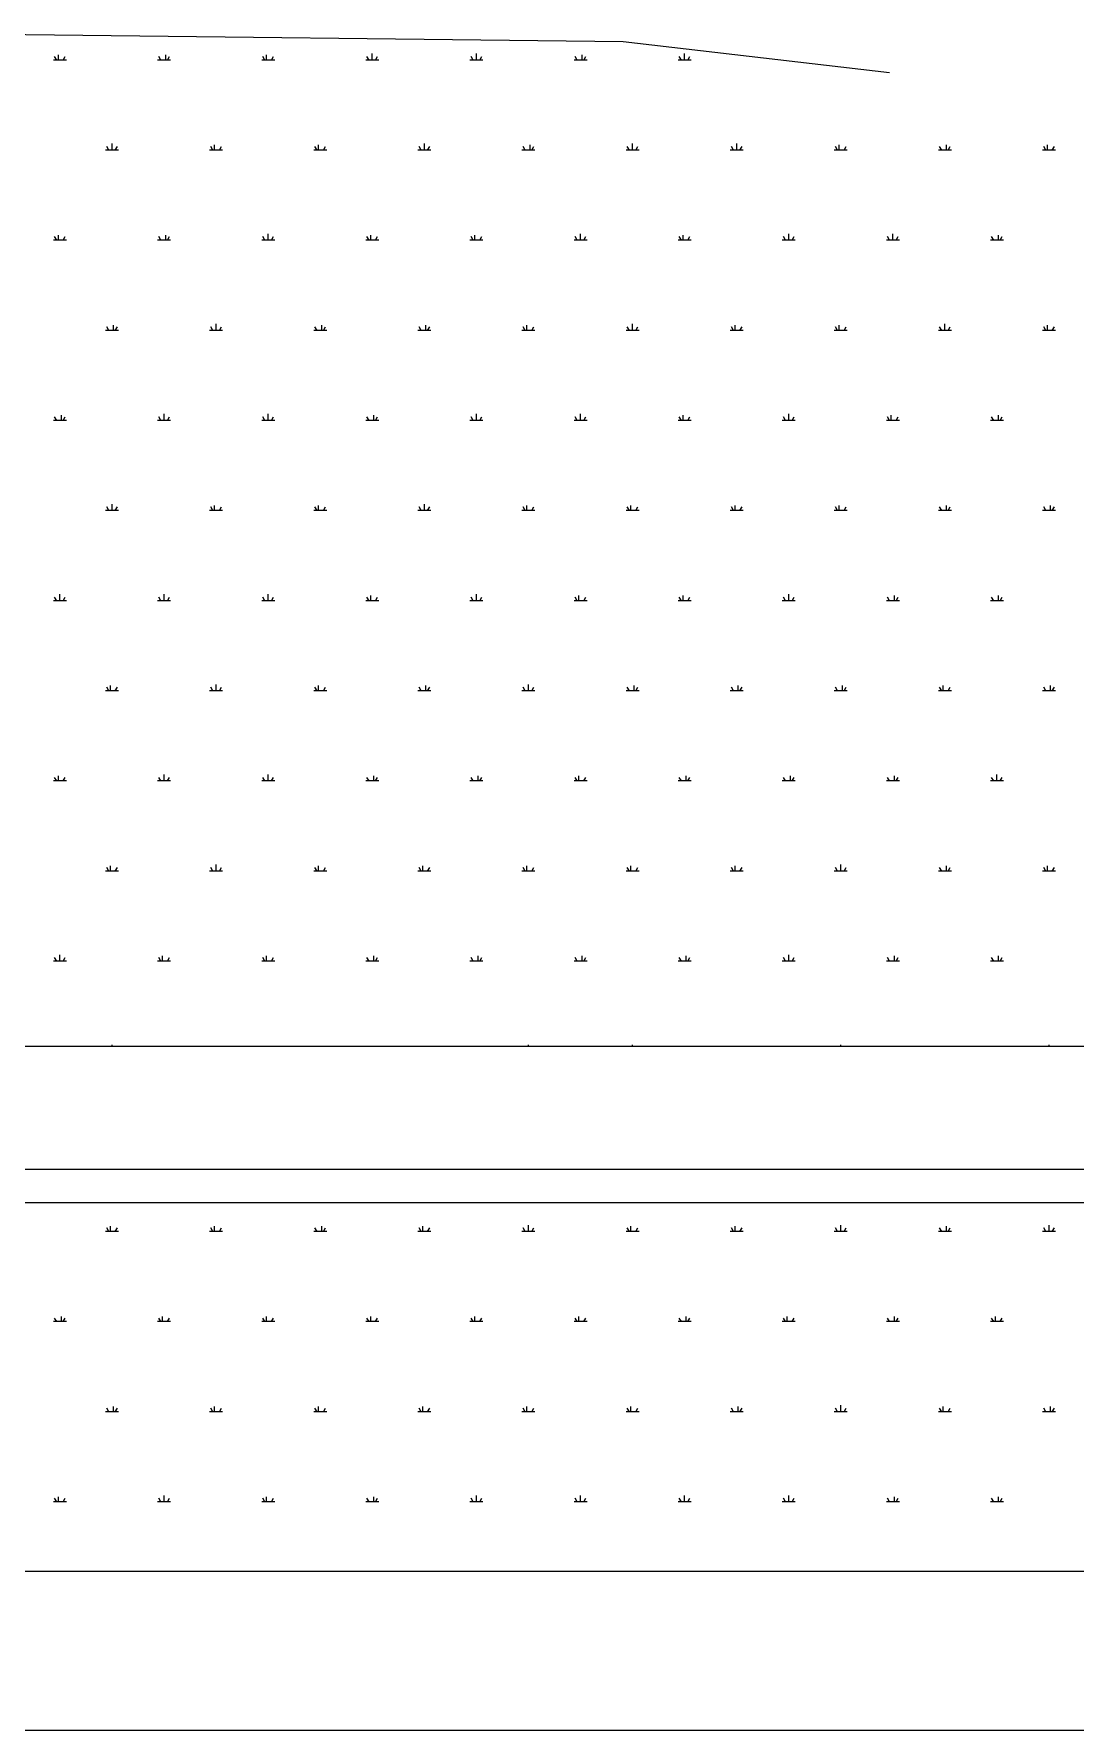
# Model space of a CAD drawing. Header units: inches. Extents: x 6 to 48.5, y 12.5 to 37.3.
# Drawn here: x 9.929 to 10.429, y 33.115 to 33.93 of the extents above; entities that cross this region are included whole.
import ezdxf

# ---------------------------------------------------------------- set-up
doc = ezdxf.new("R2010")
doc.units = ezdxf.units.IN
doc.header["$MEASUREMENT"] = 0
doc.layers.add('1', color=1, linetype='Continuous')

msp = doc.modelspace()

# ---------------------------------------------------------------- linework, layer by layer
at = {"layer": '1'}
for p, q in [((10.21171, 33.92647), (9.8812, 33.93032)), ((10.0913, 33.91778), (10.0913, 33.92091)), ((10.1413, 33.91778), (10.1413, 33.92091)), ((10.33965, 33.9116), (10.21171, 33.92647)), ((10.2413, 33.91778), (10.2413, 33.92091)), ((9.94442, 33.91778), (9.93817, 33.91778)), ((9.93974, 33.91778), (9.93874, 33.91952)), ((9.94052, 33.91778), (9.94052, 33.92028)), ((9.94286, 33.91778), (9.94386, 33.91952)), ((9.99442, 33.91778), (9.98817, 33.91778)), ((9.98974, 33.91778), (9.98874, 33.91952)), ((9.99208, 33.91778), (9.99208, 33.92028)), ((9.99286, 33.91778), (9.99386, 33.91952)), ((10.04442, 33.91778), (10.03817, 33.91778)), ((10.03974, 33.91778), (10.03874, 33.91952)), ((10.04052, 33.91778), (10.04052, 33.92028)), ((10.04286, 33.91778), (10.04386, 33.91952)), ((10.09442, 33.91778), (10.08817, 33.91778)), ((10.08974, 33.91778), (10.08874, 33.91952)), ((10.09286, 33.91778), (10.09386, 33.91952)), ((10.14442, 33.91778), (10.13817, 33.91778)), ((10.13974, 33.91778), (10.13874, 33.91952)), ((10.14286, 33.91778), (10.14386, 33.91952)), ((10.19442, 33.91778), (10.18817, 33.91778)), ((10.18974, 33.91778), (10.18874, 33.91952)), ((10.19208, 33.91778), (10.19208, 33.92028)), ((10.19286, 33.91778), (10.19386, 33.91952)), ((10.24442, 33.91778), (10.23817, 33.91778)), ((10.23974, 33.91778), (10.23874, 33.91952)), ((10.24286, 33.91778), (10.24386, 33.91952)), ((9.96942, 33.87448), (9.96317, 33.87448)), ((9.96474, 33.87448), (9.96374, 33.87622)), ((9.9663, 33.87448), (9.9663, 33.87761)), ((9.96786, 33.87448), (9.96886, 33.87622)), ((10.01942, 33.87448), (10.01317, 33.87448)), ((10.01474, 33.87448), (10.01374, 33.87622)), ((10.01552, 33.87448), (10.01552, 33.87698)), ((10.01786, 33.87448), (10.01886, 33.87622)), ((10.06942, 33.87448), (10.06317, 33.87448)), ((10.06474, 33.87448), (10.06374, 33.87622)), ((10.06552, 33.87448), (10.06552, 33.87698)), ((10.06786, 33.87448), (10.06886, 33.87622)), ((10.11942, 33.87448), (10.11317, 33.87448)), ((10.11474, 33.87448), (10.11374, 33.87622)), ((10.1163, 33.87448), (10.1163, 33.87761)), ((10.11786, 33.87448), (10.11886, 33.87622)), ((10.16942, 33.87448), (10.16317, 33.87448)), ((10.16474, 33.87448), (10.16374, 33.87622)), ((10.16708, 33.87448), (10.16708, 33.87698)), ((10.16786, 33.87448), (10.16886, 33.87622)), ((10.21942, 33.87448), (10.21317, 33.87448)), ((10.21474, 33.87448), (10.21374, 33.87622)), ((10.2163, 33.87448), (10.2163, 33.87761)), ((10.21786, 33.87448), (10.21886, 33.87622)), ((10.26942, 33.87448), (10.26317, 33.87448)), ((10.26474, 33.87448), (10.26374, 33.87622)), ((10.2663, 33.87448), (10.2663, 33.87761)), ((10.26786, 33.87448), (10.26886, 33.87622)), ((10.31942, 33.87448), (10.31317, 33.87448)), ((10.31474, 33.87448), (10.31374, 33.87622)), ((10.31552, 33.87448), (10.31552, 33.87698)), ((10.31786, 33.87448), (10.31886, 33.87622)), ((10.36942, 33.87448), (10.36317, 33.87448)), ((10.36474, 33.87448), (10.36374, 33.87622)), ((10.36708, 33.87448), (10.36708, 33.87698)), ((10.36786, 33.87448), (10.36886, 33.87622)), ((10.41942, 33.87448), (10.41317, 33.87448)), ((10.41474, 33.87448), (10.41374, 33.87622)), ((10.41552, 33.87448), (10.41552, 33.87698)), ((10.41786, 33.87448), (10.41886, 33.87622)), ((9.94442, 33.83118), (9.93817, 33.83118)), ((9.93974, 33.83118), (9.93874, 33.83291)), ((9.94052, 33.83118), (9.94052, 33.83368)), ((9.94286, 33.83118), (9.94386, 33.83291)), ((9.99442, 33.83118), (9.98817, 33.83118)), ((9.98974, 33.83118), (9.98874, 33.83291)), ((9.99208, 33.83118), (9.99208, 33.83368)), ((9.99286, 33.83118), (9.99386, 33.83291)), ((10.04442, 33.83118), (10.03817, 33.83118)), ((10.03974, 33.83118), (10.03874, 33.83291)), ((10.0413, 33.83118), (10.0413, 33.83431)), ((10.04286, 33.83118), (10.04386, 33.83291)), ((10.09442, 33.83118), (10.08817, 33.83118)), ((10.08974, 33.83118), (10.08874, 33.83291)), ((10.09052, 33.83118), (10.09052, 33.83368)), ((10.09286, 33.83118), (10.09386, 33.83291)), ((10.14442, 33.83118), (10.13817, 33.83118)), ((10.13974, 33.83118), (10.13874, 33.83291)), ((10.14052, 33.83118), (10.14052, 33.83368)), ((10.14286, 33.83118), (10.14386, 33.83291)), ((10.19442, 33.83118), (10.18817, 33.83118)), ((10.18974, 33.83118), (10.18874, 33.83291)), ((10.1913, 33.83118), (10.1913, 33.83431)), ((10.19286, 33.83118), (10.19386, 33.83291)), ((10.24442, 33.83118), (10.23817, 33.83118)), ((10.23974, 33.83118), (10.23874, 33.83291)), ((10.24052, 33.83118), (10.24052, 33.83368)), ((10.24286, 33.83118), (10.24386, 33.83291)), ((10.29442, 33.83118), (10.28817, 33.83118)), ((10.28974, 33.83118), (10.28874, 33.83291)), ((10.2913, 33.83118), (10.2913, 33.83431)), ((10.29286, 33.83118), (10.29386, 33.83291)), ((10.34442, 33.83118), (10.33817, 33.83118)), ((10.33974, 33.83118), (10.33874, 33.83291)), ((10.3413, 33.83118), (10.3413, 33.83431)), ((10.34286, 33.83118), (10.34386, 33.83291)), ((10.39442, 33.83118), (10.38817, 33.83118)), ((10.38974, 33.83118), (10.38874, 33.83291)), ((10.39208, 33.83118), (10.39208, 33.83368)), ((10.39286, 33.83118), (10.39386, 33.83291)), ((9.96708, 33.78788), (9.96708, 33.79038)), ((10.0163, 33.78788), (10.0163, 33.79101)), ((10.06708, 33.78788), (10.06708, 33.79038)), ((10.11708, 33.78788), (10.11708, 33.79038)), ((10.16552, 33.78788), (10.16552, 33.79038)), ((10.2163, 33.78788), (10.2163, 33.79101)), ((10.26552, 33.78788), (10.26552, 33.79038)), ((10.31552, 33.78788), (10.31552, 33.79038)), ((10.3663, 33.78788), (10.3663, 33.79101)), ((10.41552, 33.78788), (10.41552, 33.79038)), ((9.96942, 33.78788), (9.96317, 33.78788)), ((9.96474, 33.78788), (9.96374, 33.78961)), ((9.96786, 33.78788), (9.96886, 33.78961)), ((10.01942, 33.78788), (10.01317, 33.78788)), ((10.01474, 33.78788), (10.01374, 33.78961)), ((10.01786, 33.78788), (10.01886, 33.78961)), ((10.06942, 33.78788), (10.06317, 33.78788)), ((10.06474, 33.78788), (10.06374, 33.78961)), ((10.06786, 33.78788), (10.06886, 33.78961)), ((10.11942, 33.78788), (10.11317, 33.78788)), ((10.11474, 33.78788), (10.11374, 33.78961)), ((10.11786, 33.78788), (10.11886, 33.78961)), ((10.16942, 33.78788), (10.16317, 33.78788)), ((10.16474, 33.78788), (10.16374, 33.78961)), ((10.16786, 33.78788), (10.16886, 33.78961)), ((10.21942, 33.78788), (10.21317, 33.78788)), ((10.21474, 33.78788), (10.21374, 33.78961)), ((10.21786, 33.78788), (10.21886, 33.78961)), ((10.26942, 33.78788), (10.26317, 33.78788)), ((10.26474, 33.78788), (10.26374, 33.78961)), ((10.26786, 33.78788), (10.26886, 33.78961)), ((10.31942, 33.78788), (10.31317, 33.78788)), ((10.31474, 33.78788), (10.31374, 33.78961)), ((10.31786, 33.78788), (10.31886, 33.78961)), ((10.36942, 33.78788), (10.36317, 33.78788)), ((10.36474, 33.78788), (10.36374, 33.78961)), ((10.36786, 33.78788), (10.36886, 33.78961)), ((10.41942, 33.78788), (10.41317, 33.78788)), ((10.41474, 33.78788), (10.41374, 33.78961)), ((10.41786, 33.78788), (10.41886, 33.78961)), ((9.94442, 33.74458), (9.93817, 33.74458)), ((9.93974, 33.74458), (9.93874, 33.74631)), ((9.94208, 33.74458), (9.94208, 33.74708)), ((9.94286, 33.74458), (9.94386, 33.74631)), ((9.99442, 33.74458), (9.98817, 33.74458)), ((9.98974, 33.74458), (9.98874, 33.74631)), ((9.9913, 33.74458), (9.9913, 33.7477)), ((9.99286, 33.74458), (9.99386, 33.74631)), ((10.04442, 33.74458), (10.03817, 33.74458)), ((10.03974, 33.74458), (10.03874, 33.74631)), ((10.0413, 33.74458), (10.0413, 33.7477)), ((10.04286, 33.74458), (10.04386, 33.74631)), ((10.09442, 33.74458), (10.08817, 33.74458)), ((10.08974, 33.74458), (10.08874, 33.74631)), ((10.09208, 33.74458), (10.09208, 33.74708)), ((10.09286, 33.74458), (10.09386, 33.74631)), ((10.14442, 33.74458), (10.13817, 33.74458)), ((10.13974, 33.74458), (10.13874, 33.74631)), ((10.1413, 33.74458), (10.1413, 33.7477)), ((10.14286, 33.74458), (10.14386, 33.74631)), ((10.19442, 33.74458), (10.18817, 33.74458)), ((10.18974, 33.74458), (10.18874, 33.74631)), ((10.1913, 33.74458), (10.1913, 33.7477)), ((10.19286, 33.74458), (10.19386, 33.74631)), ((10.24442, 33.74458), (10.23817, 33.74458)), ((10.23974, 33.74458), (10.23874, 33.74631)), ((10.24052, 33.74458), (10.24052, 33.74708)), ((10.24286, 33.74458), (10.24386, 33.74631)), ((10.29442, 33.74458), (10.28817, 33.74458)), ((10.28974, 33.74458), (10.28874, 33.74631)), ((10.2913, 33.74458), (10.2913, 33.7477)), ((10.29286, 33.74458), (10.29386, 33.74631)), ((10.34442, 33.74458), (10.33817, 33.74458)), ((10.33974, 33.74458), (10.33874, 33.74631)), ((10.34052, 33.74458), (10.34052, 33.74708)), ((10.34286, 33.74458), (10.34386, 33.74631)), ((10.39442, 33.74458), (10.38817, 33.74458)), ((10.38974, 33.74458), (10.38874, 33.74631)), ((10.39208, 33.74458), (10.39208, 33.74708)), ((10.39286, 33.74458), (10.39386, 33.74631)), ((9.96942, 33.70128), (9.96317, 33.70128)), ((9.96474, 33.70128), (9.96374, 33.70301)), ((9.9663, 33.70128), (9.9663, 33.7044)), ((9.96786, 33.70128), (9.96886, 33.70301)), ((10.01942, 33.70128), (10.01317, 33.70128)), ((10.01474, 33.70128), (10.01374, 33.70301)), ((10.01552, 33.70128), (10.01552, 33.70378)), ((10.01786, 33.70128), (10.01886, 33.70301)), ((10.06942, 33.70128), (10.06317, 33.70128)), ((10.06474, 33.70128), (10.06374, 33.70301)), ((10.06552, 33.70128), (10.06552, 33.70378)), ((10.06786, 33.70128), (10.06886, 33.70301)), ((10.11942, 33.70128), (10.11317, 33.70128)), ((10.11474, 33.70128), (10.11374, 33.70301)), ((10.1163, 33.70128), (10.1163, 33.7044)), ((10.11786, 33.70128), (10.11886, 33.70301)), ((10.16942, 33.70128), (10.16317, 33.70128)), ((10.16474, 33.70128), (10.16374, 33.70301)), ((10.16552, 33.70128), (10.16552, 33.70378)), ((10.16786, 33.70128), (10.16886, 33.70301)), ((10.21942, 33.70128), (10.21317, 33.70128)), ((10.21474, 33.70128), (10.21374, 33.70301)), ((10.21552, 33.70128), (10.21552, 33.70378)), ((10.21786, 33.70128), (10.21886, 33.70301)), ((10.26942, 33.70128), (10.26317, 33.70128)), ((10.26474, 33.70128), (10.26374, 33.70301)), ((10.26552, 33.70128), (10.26552, 33.70378)), ((10.26786, 33.70128), (10.26886, 33.70301)), ((10.31942, 33.70128), (10.31317, 33.70128)), ((10.31474, 33.70128), (10.31374, 33.70301)), ((10.31552, 33.70128), (10.31552, 33.70378)), ((10.31786, 33.70128), (10.31886, 33.70301)), ((10.36942, 33.70128), (10.36317, 33.70128)), ((10.36474, 33.70128), (10.36374, 33.70301)), ((10.36708, 33.70128), (10.36708, 33.70378)), ((10.36786, 33.70128), (10.36886, 33.70301)), ((10.41942, 33.70128), (10.41317, 33.70128)), ((10.41474, 33.70128), (10.41374, 33.70301)), ((10.41708, 33.70128), (10.41708, 33.70378)), ((10.41786, 33.70128), (10.41886, 33.70301)), ((9.93974, 33.65798), (9.93874, 33.65971)), ((9.9413, 33.65798), (9.9413, 33.6611)), ((9.94286, 33.65798), (9.94386, 33.65971)), ((9.98974, 33.65798), (9.98874, 33.65971)), ((9.9913, 33.65798), (9.9913, 33.6611)), ((9.99286, 33.65798), (9.99386, 33.65971)), ((10.03974, 33.65798), (10.03874, 33.65971)), ((10.0413, 33.65798), (10.0413, 33.6611)), ((10.04286, 33.65798), (10.04386, 33.65971)), ((10.08974, 33.65798), (10.08874, 33.65971)), ((10.09052, 33.65798), (10.09052, 33.66048)), ((10.09286, 33.65798), (10.09386, 33.65971)), ((10.13974, 33.65798), (10.13874, 33.65971)), ((10.1413, 33.65798), (10.1413, 33.6611)), ((10.14286, 33.65798), (10.14386, 33.65971)), ((10.18974, 33.65798), (10.18874, 33.65971)), ((10.19052, 33.65798), (10.19052, 33.66048)), ((10.19286, 33.65798), (10.19386, 33.65971)), ((10.23974, 33.65798), (10.23874, 33.65971)), ((10.24052, 33.65798), (10.24052, 33.66048)), ((10.24286, 33.65798), (10.24386, 33.65971)), ((10.28974, 33.65798), (10.28874, 33.65971)), ((10.2913, 33.65798), (10.2913, 33.6611)), ((10.29286, 33.65798), (10.29386, 33.65971)), ((10.33974, 33.65798), (10.33874, 33.65971)), ((10.34208, 33.65798), (10.34208, 33.66048)), ((10.34286, 33.65798), (10.34386, 33.65971)), ((10.38974, 33.65798), (10.38874, 33.65971)), ((10.39208, 33.65798), (10.39208, 33.66048)), ((10.39286, 33.65798), (10.39386, 33.65971)), ((9.94442, 33.65798), (9.93817, 33.65798)), ((9.99442, 33.65798), (9.98817, 33.65798)), ((10.04442, 33.65798), (10.03817, 33.65798)), ((10.09442, 33.65798), (10.08817, 33.65798)), ((10.14442, 33.65798), (10.13817, 33.65798)), ((10.19442, 33.65798), (10.18817, 33.65798)), ((10.24442, 33.65798), (10.23817, 33.65798)), ((10.29442, 33.65798), (10.28817, 33.65798)), ((10.34442, 33.65798), (10.33817, 33.65798)), ((10.39442, 33.65798), (10.38817, 33.65798)), ((9.96942, 33.61468), (9.96317, 33.61468)), ((9.96474, 33.61468), (9.96374, 33.61641)), ((9.96552, 33.61468), (9.96552, 33.61718)), ((9.96786, 33.61468), (9.96886, 33.61641)), ((10.01942, 33.61468), (10.01317, 33.61468)), ((10.01474, 33.61468), (10.01374, 33.61641)), ((10.0163, 33.61468), (10.0163, 33.6178)), ((10.01786, 33.61468), (10.01886, 33.61641)), ((10.06942, 33.61468), (10.06317, 33.61468)), ((10.06474, 33.61468), (10.06374, 33.61641)), ((10.06552, 33.61468), (10.06552, 33.61718)), ((10.06786, 33.61468), (10.06886, 33.61641)), ((10.11942, 33.61468), (10.11317, 33.61468)), ((10.11474, 33.61468), (10.11374, 33.61641)), ((10.11708, 33.61468), (10.11708, 33.61718)), ((10.11786, 33.61468), (10.11886, 33.61641)), ((10.16942, 33.61468), (10.16317, 33.61468)), ((10.16474, 33.61468), (10.16374, 33.61641)), ((10.1663, 33.61468), (10.1663, 33.6178)), ((10.16786, 33.61468), (10.16886, 33.61641)), ((10.21942, 33.61468), (10.21317, 33.61468)), ((10.21474, 33.61468), (10.21374, 33.61641)), ((10.21708, 33.61468), (10.21708, 33.61718)), ((10.21786, 33.61468), (10.21886, 33.61641)), ((10.26942, 33.61468), (10.26317, 33.61468)), ((10.26474, 33.61468), (10.26374, 33.61641)), ((10.26708, 33.61468), (10.26708, 33.61718)), ((10.26786, 33.61468), (10.26886, 33.61641)), ((10.31942, 33.61468), (10.31317, 33.61468)), ((10.31474, 33.61468), (10.31374, 33.61641)), ((10.31708, 33.61468), (10.31708, 33.61718)), ((10.31786, 33.61468), (10.31886, 33.61641)), ((10.36942, 33.61468), (10.36317, 33.61468)), ((10.36474, 33.61468), (10.36374, 33.61641)), ((10.36552, 33.61468), (10.36552, 33.61718)), ((10.36786, 33.61468), (10.36886, 33.61641)), ((10.41942, 33.61468), (10.41317, 33.61468)), ((10.41474, 33.61468), (10.41374, 33.61641)), ((10.41708, 33.61468), (10.41708, 33.61718)), ((10.41786, 33.61468), (10.41886, 33.61641)), ((9.94442, 33.57137), (9.93817, 33.57137)), ((9.93974, 33.57137), (9.93874, 33.57311)), ((9.94052, 33.57137), (9.94052, 33.57387)), ((9.94286, 33.57137), (9.94386, 33.57311)), ((9.99442, 33.57137), (9.98817, 33.57137)), ((9.98974, 33.57137), (9.98874, 33.57311)), ((9.9913, 33.57137), (9.9913, 33.5745)), ((9.99286, 33.57137), (9.99386, 33.57311)), ((10.04442, 33.57137), (10.03817, 33.57137)), ((10.03974, 33.57137), (10.03874, 33.57311)), ((10.0413, 33.57137), (10.0413, 33.5745)), ((10.04286, 33.57137), (10.04386, 33.57311)), ((10.09442, 33.57137), (10.08817, 33.57137)), ((10.08974, 33.57137), (10.08874, 33.57311)), ((10.09208, 33.57137), (10.09208, 33.57387)), ((10.09286, 33.57137), (10.09386, 33.57311)), ((10.14442, 33.57137), (10.13817, 33.57137)), ((10.13974, 33.57137), (10.13874, 33.57311)), ((10.14208, 33.57137), (10.14208, 33.57387)), ((10.14286, 33.57137), (10.14386, 33.57311)), ((10.19442, 33.57137), (10.18817, 33.57137)), ((10.18974, 33.57137), (10.18874, 33.57311)), ((10.19052, 33.57137), (10.19052, 33.57387)), ((10.19286, 33.57137), (10.19386, 33.57311)), ((10.24442, 33.57137), (10.23817, 33.57137)), ((10.23974, 33.57137), (10.23874, 33.57311)), ((10.24208, 33.57137), (10.24208, 33.57387)), ((10.24286, 33.57137), (10.24386, 33.57311)), ((10.29442, 33.57137), (10.28817, 33.57137)), ((10.28974, 33.57137), (10.28874, 33.57311)), ((10.29208, 33.57137), (10.29208, 33.57387)), ((10.29286, 33.57137), (10.29386, 33.57311)), ((10.34442, 33.57137), (10.33817, 33.57137)), ((10.33974, 33.57137), (10.33874, 33.57311)), ((10.34208, 33.57137), (10.34208, 33.57387)), ((10.34286, 33.57137), (10.34386, 33.57311)), ((10.39442, 33.57137), (10.38817, 33.57137)), ((10.38974, 33.57137), (10.38874, 33.57311)), ((10.3913, 33.57137), (10.3913, 33.5745)), ((10.39286, 33.57137), (10.39386, 33.57311)), ((9.96474, 33.52807), (9.96374, 33.52981)), ((9.96552, 33.52807), (9.96552, 33.53057)), ((9.96786, 33.52807), (9.96886, 33.52981)), ((10.01474, 33.52807), (10.01374, 33.52981)), ((10.0163, 33.52807), (10.0163, 33.5312)), ((10.01786, 33.52807), (10.01886, 33.52981)), ((10.06474, 33.52807), (10.06374, 33.52981)), ((10.06552, 33.52807), (10.06552, 33.53057)), ((10.06786, 33.52807), (10.06886, 33.52981)), ((10.11474, 33.52807), (10.11374, 33.52981)), ((10.11552, 33.52807), (10.11552, 33.53057)), ((10.11786, 33.52807), (10.11886, 33.52981)), ((10.16474, 33.52807), (10.16374, 33.52981)), ((10.16552, 33.52807), (10.16552, 33.53057)), ((10.16786, 33.52807), (10.16886, 33.52981)), ((10.21474, 33.52807), (10.21374, 33.52981)), ((10.21552, 33.52807), (10.21552, 33.53057)), ((10.21786, 33.52807), (10.21886, 33.52981)), ((10.26474, 33.52807), (10.26374, 33.52981)), ((10.26552, 33.52807), (10.26552, 33.53057)), ((10.26786, 33.52807), (10.26886, 33.52981)), ((10.31474, 33.52807), (10.31374, 33.52981)), ((10.3163, 33.52807), (10.3163, 33.5312)), ((10.31786, 33.52807), (10.31886, 33.52981)), ((10.36474, 33.52807), (10.36374, 33.52981)), ((10.36708, 33.52807), (10.36708, 33.53057)), ((10.36786, 33.52807), (10.36886, 33.52981)), ((10.41474, 33.52807), (10.41374, 33.52981)), ((10.41552, 33.52807), (10.41552, 33.53057)), ((10.41786, 33.52807), (10.41886, 33.52981)), ((9.96942, 33.52807), (9.96317, 33.52807)), ((10.01942, 33.52807), (10.01317, 33.52807)), ((10.06942, 33.52807), (10.06317, 33.52807)), ((10.11942, 33.52807), (10.11317, 33.52807)), ((10.16942, 33.52807), (10.16317, 33.52807)), ((10.21942, 33.52807), (10.21317, 33.52807)), ((10.26942, 33.52807), (10.26317, 33.52807)), ((10.31942, 33.52807), (10.31317, 33.52807)), ((10.36942, 33.52807), (10.36317, 33.52807)), ((10.41942, 33.52807), (10.41317, 33.52807)), ((9.94442, 33.48477), (9.93817, 33.48477)), ((9.93974, 33.48477), (9.93874, 33.4865)), ((9.9413, 33.48477), (9.9413, 33.4879)), ((9.94286, 33.48477), (9.94386, 33.4865)), ((9.99442, 33.48477), (9.98817, 33.48477)), ((9.98974, 33.48477), (9.98874, 33.4865)), ((9.99052, 33.48477), (9.99052, 33.48727)), ((9.99286, 33.48477), (9.99386, 33.4865)), ((10.04442, 33.48477), (10.03817, 33.48477)), ((10.03974, 33.48477), (10.03874, 33.4865)), ((10.04052, 33.48477), (10.04052, 33.48727)), ((10.04286, 33.48477), (10.04386, 33.4865)), ((10.09442, 33.48477), (10.08817, 33.48477)), ((10.08974, 33.48477), (10.08874, 33.4865)), ((10.09208, 33.48477), (10.09208, 33.48727)), ((10.09286, 33.48477), (10.09386, 33.4865)), ((10.14442, 33.48477), (10.13817, 33.48477)), ((10.13974, 33.48477), (10.13874, 33.4865)), ((10.14208, 33.48477), (10.14208, 33.48727)), ((10.14286, 33.48477), (10.14386, 33.4865)), ((10.19442, 33.48477), (10.18817, 33.48477)), ((10.18974, 33.48477), (10.18874, 33.4865)), ((10.19208, 33.48477), (10.19208, 33.48727)), ((10.19286, 33.48477), (10.19386, 33.4865)), ((10.24442, 33.48477), (10.23817, 33.48477)), ((10.23974, 33.48477), (10.23874, 33.4865)), ((10.24208, 33.48477), (10.24208, 33.48727)), ((10.24286, 33.48477), (10.24386, 33.4865)), ((10.29442, 33.48477), (10.28817, 33.48477)), ((10.28974, 33.48477), (10.28874, 33.4865)), ((10.2913, 33.48477), (10.2913, 33.4879)), ((10.29286, 33.48477), (10.29386, 33.4865)), ((10.34442, 33.48477), (10.33817, 33.48477)), ((10.33974, 33.48477), (10.33874, 33.4865)), ((10.34208, 33.48477), (10.34208, 33.48727)), ((10.34286, 33.48477), (10.34386, 33.4865)), ((10.39442, 33.48477), (10.38817, 33.48477)), ((10.38974, 33.48477), (10.38874, 33.4865)), ((10.39208, 33.48477), (10.39208, 33.48727)), ((10.39286, 33.48477), (10.39386, 33.4865)), ((10.70767, 33.44385), (9.00818, 33.44385)), ((9.9663, 33.44385), (9.9663, 33.4446)), ((10.01552, 33.44385), (10.01552, 33.44397)), ((10.06708, 33.44385), (10.06708, 33.44397)), ((10.11552, 33.44385), (10.11552, 33.44397)), ((10.1663, 33.44385), (10.1663, 33.4446)), ((10.2163, 33.44385), (10.2163, 33.4446)), ((10.26552, 33.44385), (10.26552, 33.44397)), ((10.3163, 33.44385), (10.3163, 33.4446)), ((10.36552, 33.44385), (10.36552, 33.44397)), ((10.4163, 33.44385), (10.4163, 33.4446)), ((9.00818, 33.38489), (10.70767, 33.38489)), ((10.70661, 33.3686), (9.00712, 33.3686)), ((9.96942, 33.35487), (9.96317, 33.35487)), ((9.96474, 33.35487), (9.96374, 33.3566)), ((9.96552, 33.35487), (9.96552, 33.35737)), ((9.96786, 33.35487), (9.96886, 33.3566)), ((10.01942, 33.35487), (10.01317, 33.35487)), ((10.01474, 33.35487), (10.01374, 33.3566)), ((10.01552, 33.35487), (10.01552, 33.35737)), ((10.01786, 33.35487), (10.01886, 33.3566)), ((10.06942, 33.35487), (10.06317, 33.35487)), ((10.06474, 33.35487), (10.06374, 33.3566)), ((10.06708, 33.35487), (10.06708, 33.35737)), ((10.06786, 33.35487), (10.06886, 33.3566)), ((10.11942, 33.35487), (10.11317, 33.35487)), ((10.11474, 33.35487), (10.11374, 33.3566)), ((10.11552, 33.35487), (10.11552, 33.35737)), ((10.11786, 33.35487), (10.11886, 33.3566)), ((10.16942, 33.35487), (10.16317, 33.35487)), ((10.16474, 33.35487), (10.16374, 33.3566)), ((10.1663, 33.35487), (10.1663, 33.35799)), ((10.16786, 33.35487), (10.16886, 33.3566)), ((10.21942, 33.35487), (10.21317, 33.35487)), ((10.21474, 33.35487), (10.21374, 33.3566)), ((10.21552, 33.35487), (10.21552, 33.35737)), ((10.21786, 33.35487), (10.21886, 33.3566)), ((10.26942, 33.35487), (10.26317, 33.35487)), ((10.26474, 33.35487), (10.26374, 33.3566)), ((10.26552, 33.35487), (10.26552, 33.35737)), ((10.26786, 33.35487), (10.26886, 33.3566)), ((10.31942, 33.35487), (10.31317, 33.35487)), ((10.31474, 33.35487), (10.31374, 33.3566)), ((10.3163, 33.35487), (10.3163, 33.35799)), ((10.31786, 33.35487), (10.31886, 33.3566)), ((10.36942, 33.35487), (10.36317, 33.35487)), ((10.36474, 33.35487), (10.36374, 33.3566)), ((10.36708, 33.35487), (10.36708, 33.35737)), ((10.36786, 33.35487), (10.36886, 33.3566)), ((10.41942, 33.35487), (10.41317, 33.35487)), ((10.41474, 33.35487), (10.41374, 33.3566)), ((10.4163, 33.35487), (10.4163, 33.35799)), ((10.41786, 33.35487), (10.41886, 33.3566)), ((9.94442, 33.31157), (9.93817, 33.31157)), ((9.93974, 33.31157), (9.93874, 33.3133)), ((9.94208, 33.31157), (9.94208, 33.31407)), ((9.94286, 33.31157), (9.94386, 33.3133)), ((9.99442, 33.31157), (9.98817, 33.31157)), ((9.98974, 33.31157), (9.98874, 33.3133)), ((9.99052, 33.31157), (9.99052, 33.31407)), ((9.99286, 33.31157), (9.99386, 33.3133)), ((10.04442, 33.31157), (10.03817, 33.31157)), ((10.03974, 33.31157), (10.03874, 33.3133)), ((10.04052, 33.31157), (10.04052, 33.31407)), ((10.04286, 33.31157), (10.04386, 33.3133)), ((10.09442, 33.31157), (10.08817, 33.31157)), ((10.08974, 33.31157), (10.08874, 33.3133)), ((10.09052, 33.31157), (10.09052, 33.31407)), ((10.09286, 33.31157), (10.09386, 33.3133)), ((10.14442, 33.31157), (10.13817, 33.31157)), ((10.13974, 33.31157), (10.13874, 33.3133)), ((10.14052, 33.31157), (10.14052, 33.31407)), ((10.14286, 33.31157), (10.14386, 33.3133)), ((10.19442, 33.31157), (10.18817, 33.31157)), ((10.18974, 33.31157), (10.18874, 33.3133)), ((10.19052, 33.31157), (10.19052, 33.31407)), ((10.19286, 33.31157), (10.19386, 33.3133)), ((10.24442, 33.31157), (10.23817, 33.31157)), ((10.23974, 33.31157), (10.23874, 33.3133)), ((10.24208, 33.31157), (10.24208, 33.31407)), ((10.24286, 33.31157), (10.24386, 33.3133)), ((10.29442, 33.31157), (10.28817, 33.31157)), ((10.28974, 33.31157), (10.28874, 33.3133)), ((10.29052, 33.31157), (10.29052, 33.31407)), ((10.29286, 33.31157), (10.29386, 33.3133)), ((10.34442, 33.31157), (10.33817, 33.31157)), ((10.33974, 33.31157), (10.33874, 33.3133)), ((10.34208, 33.31157), (10.34208, 33.31407)), ((10.34286, 33.31157), (10.34386, 33.3133)), ((10.39442, 33.31157), (10.38817, 33.31157)), ((10.38974, 33.31157), (10.38874, 33.3133)), ((10.39052, 33.31157), (10.39052, 33.31407)), ((10.39286, 33.31157), (10.39386, 33.3133)), ((9.96474, 33.26827), (9.96374, 33.27)), ((9.96708, 33.26827), (9.96708, 33.27077)), ((9.96786, 33.26827), (9.96886, 33.27)), ((10.01474, 33.26827), (10.01374, 33.27)), ((10.01552, 33.26827), (10.01552, 33.27077)), ((10.01786, 33.26827), (10.01886, 33.27)), ((10.06474, 33.26827), (10.06374, 33.27)), ((10.06552, 33.26827), (10.06552, 33.27077)), ((10.06786, 33.26827), (10.06886, 33.27)), ((10.11474, 33.26827), (10.11374, 33.27)), ((10.11552, 33.26827), (10.11552, 33.27077)), ((10.11786, 33.26827), (10.11886, 33.27)), ((10.16474, 33.26827), (10.16374, 33.27)), ((10.16552, 33.26827), (10.16552, 33.27077)), ((10.16786, 33.26827), (10.16886, 33.27)), ((10.21474, 33.26827), (10.21374, 33.27)), ((10.21552, 33.26827), (10.21552, 33.27077)), ((10.21786, 33.26827), (10.21886, 33.27)), ((10.26474, 33.26827), (10.26374, 33.27)), ((10.26708, 33.26827), (10.26708, 33.27077)), ((10.26786, 33.26827), (10.26886, 33.27)), ((10.31474, 33.26827), (10.31374, 33.27)), ((10.3163, 33.26827), (10.3163, 33.27139)), ((10.31786, 33.26827), (10.31886, 33.27)), ((10.36474, 33.26827), (10.36374, 33.27)), ((10.36552, 33.26827), (10.36552, 33.27077)), ((10.36786, 33.26827), (10.36886, 33.27)), ((10.41474, 33.26827), (10.41374, 33.27)), ((10.41708, 33.26827), (10.41708, 33.27077)), ((10.41786, 33.26827), (10.41886, 33.27)), ((9.96942, 33.26827), (9.96317, 33.26827)), ((10.01942, 33.26827), (10.01317, 33.26827)), ((10.06942, 33.26827), (10.06317, 33.26827)), ((10.11942, 33.26827), (10.11317, 33.26827)), ((10.16942, 33.26827), (10.16317, 33.26827)), ((10.21942, 33.26827), (10.21317, 33.26827)), ((10.26942, 33.26827), (10.26317, 33.26827)), ((10.31942, 33.26827), (10.31317, 33.26827)), ((10.36942, 33.26827), (10.36317, 33.26827)), ((10.41942, 33.26827), (10.41317, 33.26827)), ((9.9913, 33.22496), (9.9913, 33.22809)), ((10.1413, 33.22496), (10.1413, 33.22809)), ((10.1913, 33.22496), (10.1913, 33.22809)), ((10.2413, 33.22496), (10.2413, 33.22809)), ((10.2913, 33.22496), (10.2913, 33.22809)), ((9.94442, 33.22496), (9.93817, 33.22496)), ((9.93974, 33.22496), (9.93874, 33.2267)), ((9.94052, 33.22496), (9.94052, 33.22746)), ((9.94286, 33.22496), (9.94386, 33.2267)), ((9.99442, 33.22496), (9.98817, 33.22496)), ((9.98974, 33.22496), (9.98874, 33.2267)), ((9.99286, 33.22496), (9.99386, 33.2267)), ((10.04442, 33.22496), (10.03817, 33.22496)), ((10.03974, 33.22496), (10.03874, 33.2267)), ((10.04052, 33.22496), (10.04052, 33.22746)), ((10.04286, 33.22496), (10.04386, 33.2267)), ((10.09442, 33.22496), (10.08817, 33.22496)), ((10.08974, 33.22496), (10.08874, 33.2267)), ((10.09208, 33.22496), (10.09208, 33.22746)), ((10.09286, 33.22496), (10.09386, 33.2267)), ((10.14442, 33.22496), (10.13817, 33.22496)), ((10.13974, 33.22496), (10.13874, 33.2267)), ((10.14286, 33.22496), (10.14386, 33.2267)), ((10.19442, 33.22496), (10.18817, 33.22496)), ((10.18974, 33.22496), (10.18874, 33.2267)), ((10.19286, 33.22496), (10.19386, 33.2267)), ((10.24442, 33.22496), (10.23817, 33.22496)), ((10.23974, 33.22496), (10.23874, 33.2267)), ((10.24286, 33.22496), (10.24386, 33.2267)), ((10.29442, 33.22496), (10.28817, 33.22496)), ((10.28974, 33.22496), (10.28874, 33.2267)), ((10.29286, 33.22496), (10.29386, 33.2267)), ((10.34442, 33.22496), (10.33817, 33.22496)), ((10.33974, 33.22496), (10.33874, 33.2267)), ((10.34208, 33.22496), (10.34208, 33.22746)), ((10.34286, 33.22496), (10.34386, 33.2267)), ((10.39442, 33.22496), (10.38817, 33.22496)), ((10.38974, 33.22496), (10.38874, 33.2267)), ((10.39208, 33.22496), (10.39208, 33.22746)), ((10.39286, 33.22496), (10.39386, 33.2267)), ((8.90553, 33.19163), (10.70661, 33.19172)), ((6.30749, 33.11532), (26.63369, 33.11532))]:
    msp.add_line(p, q, dxfattribs=at)

doc.saveas('drawing.dxf')
